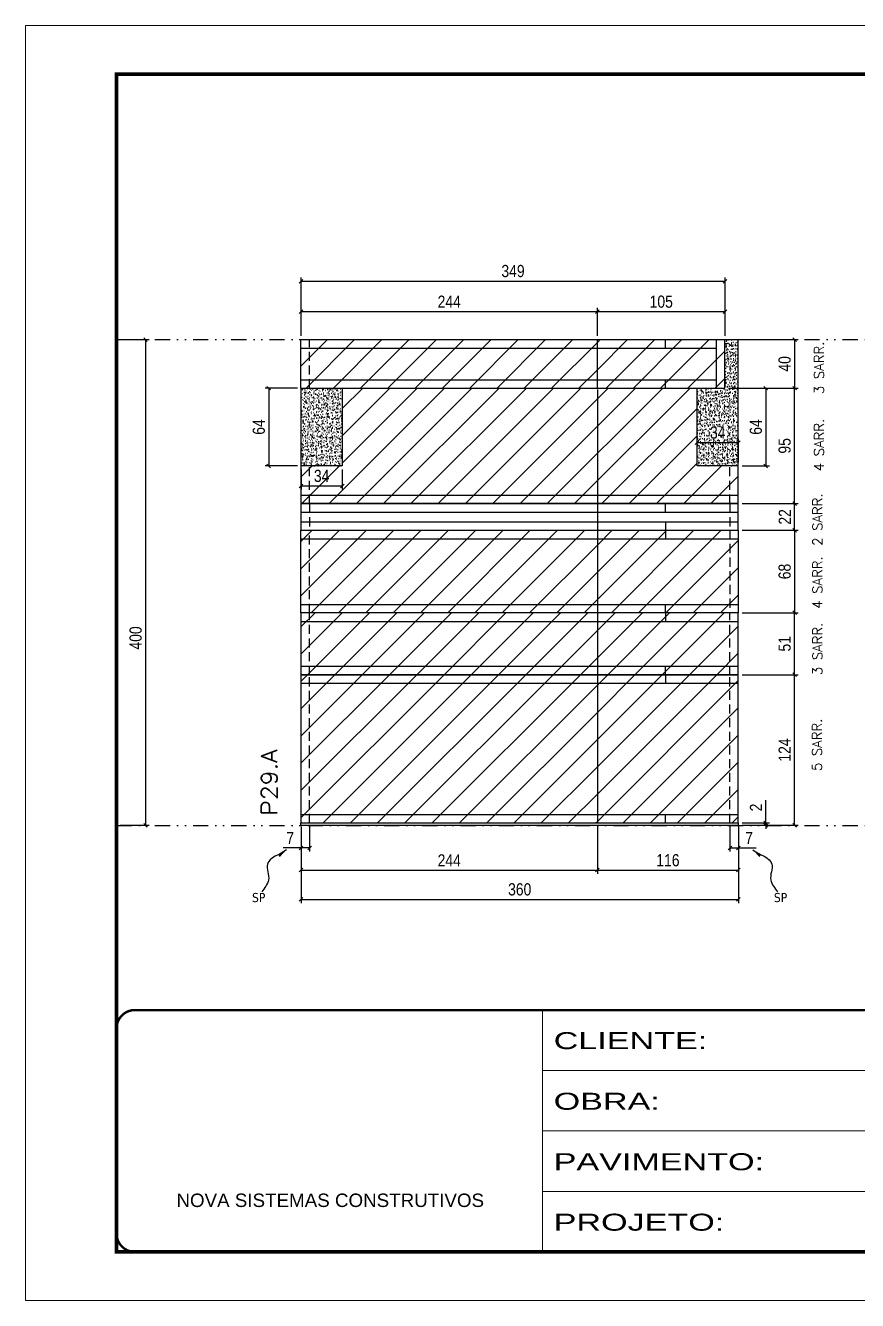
# Model space of a CAD drawing. Extents: x 28748 to 35002, y 14885 to 43501.
# Drawn here: x 28748 to 29433, y 27519 to 28569 of the extents above; entities that cross this region are included whole.
import ezdxf

# ---------------------------------------------------------------- set-up
doc = ezdxf.new("R2010")
doc.units = 0
for name, pattern in [('CONTINUO', [0]), ('DASHED', [0.75, 0.5, -0.25]), ('DIVIDE2', [0.625, 0.25, -0.125, 0, -0.125, 0, -0.125]), ('HIDDEN', [0.375, 0.25, -0.125])]:
    doc.linetypes.add(name, pattern=pattern)
for name, color, linetype in [('COTA', 241, 'Continuous'), ('Nível', 160, 'Continuous'), ('Painéis', 200, 'Continuous'), ('SARR_2.2x7', 40, 'Continuous'), ('Sarrafo de Pressão', 42, 'HIDDEN'), ('texto', 7, 'Continuous')]:
    doc.layers.add(name, color=color, linetype=linetype)
for name, color, linetype, lineweight in [('Folhas', 255, 'Continuous', 9), ('Hachura', 251, 'Continuous', 9), ('SARRAFO DE PRESSAO', 251, 'DASHED', 9), ('Texto Seção', 7, 'Continuous', 15)]:
    doc.layers.add(name, color=color, linetype=linetype, lineweight=lineweight)
doc.styles.add('ARIAL', font='arial.ttf')
doc.styles.add('COTA TECNICA', font='techl___.ttf', dxfattribs={"height": 10})
doc.styles.add('COTA TECNICA-50', font='techl___.ttf', dxfattribs={"height": 10})
doc.styles.add('REGUA-120', font='ROMANS.shx', dxfattribs={"height": 15})
doc.styles.add('ROMANS', font='romans.shx')
doc.styles.get("Standard").update_dxf_attribs({"font": 'arial.ttf'})
doc.styles.add('Tecnologia', font='')
doc.styles.get('Tecnologia').set_extended_font_data('Forgotten Futurist')
doc.dimstyles.new('COTA PAINEL-50', dxfattribs={"dimtxt": 10, "dimasz": 3, "dimexe": 3, "dimexo": 3, "dimgap": 3, "dimtad": 1, "dimdec": 1, "dimzin": 12, "dimdsep": 46, "dimtxsty": 'COTA TECNICA-50', "dimblk1": 'OBLIQUE', "dimblk2": 'OBLIQUE', "dimsah": 1, "dimcen": 0.9, "dimclrd": 4, "dimclre": 4, "dimclrt": 240, "dimadec": 1, "dimazin": 3, "dimtfac": 1, "dimtdec": 1, "dimtmove": 0, "dimatfit": 3, "dimfxl": 1, "dimtolj": 1, "dimtzin": 12, "dimarcsym": 0})
doc.dimstyles.new('PAINEL', dxfattribs={"dimtxt": 10, "dimasz": 3, "dimexe": 3, "dimexo": 3, "dimgap": 3, "dimtad": 1, "dimdec": 1, "dimzin": 12, "dimdsep": 46, "dimtxsty": 'COTA TECNICA', "dimblk1": 'OBLIQUE', "dimblk2": 'OBLIQUE', "dimsah": 1, "dimcen": 0.9, "dimclrd": 4, "dimclre": 4, "dimclrt": 240, "dimadec": 1, "dimazin": 3, "dimtfac": 1, "dimtdec": 1, "dimtmove": 0, "dimatfit": 3, "dimfxl": 1, "dimtolj": 1, "dimtzin": 12, "dimarcsym": 0})
doc.dimstyles.get("Standard").update_dxf_attribs({"dimtxt": 0.18, "dimasz": 0.18, "dimexe": 0.18, "dimexo": 0.0625, "dimgap": 0.09, "dimtad": 0, "dimtih": 1, "dimtoh": 1, "dimdec": 4, "dimzin": 0, "dimdsep": 46, "dimtxsty": 'Standard', "dimcen": 0.09, "dimadec": 0, "dimazin": 0, "dimtfac": 1, "dimtdec": 4, "dimtofl": 0, "dimtmove": 0, "dimatfit": 3, "dimfxl": 1, "dimtolj": 1, "dimtzin": 0, "dimarcsym": 0})
pattern_1 = [(45, (-100272.658, -2076.637), (-11.2253202, 11.2253202), [])]
pattern_2 = [(45, (22615.809, 32144.585), (-11.22532, 11.22532), [])]

# ---------------------------------------------------------------- blocks, each defined once
blk = doc.blocks.new('9999999999')
at = {"color": 30, "linetype": 'CONTINUO'}
for p, q in [((98564.6, 34230.2), (98564.6, 34429.4)), ((98564.6, 34379.6), (99584, 34379.6)), ((98564.6, 34329.8), (99488, 34329.8)), ((98564.6, 34280), (99488, 34280))]:
    blk.add_line(p, q, dxfattribs=at)
at = {"color": 30, "linetype": 'CONTINUO', "const_width": 2}
blk.add_lwpolyline([(99584, 34230.2), (99584, 34414.4, 0.414214), (99569, 34429.4), (98229, 34429.4, 0.414214), (98214, 34414.4), (98214, 34245.2, 0.414214), (98229, 34230.2), (99584, 34230.2)], format="xyb", dxfattribs=at)
at = {"layer": 'Folhas'}
blk.add_lwpolyline([(98139, 34190.2), (99624, 34190.2), (99624, 35240.2), (98139, 35240.2)], close=True, dxfattribs=at)
at = {"layer": 'Folhas', "color": 30, "const_width": 3}
blk.add_lwpolyline([(98214, 34230.2), (99584, 34230.2), (99584, 35200.2), (98214, 35200.2)], close=True, dxfattribs=at)
at = {"color": 7, "linetype": 'Continuous', "ltscale": 5, "style": 'ARIAL'}
blk.add_text('NOVA SISTEMAS CONSTRUTIVOS', height=11.059, dxfattribs=at).set_placement((98263.2, 34267.2))
at = {"layer": 'Folhas', "color": 7, "style": 'Tecnologia', "width": 1.5}
for s, p in [('CLIENTE:', (98573.7, 34397.2)), ('OBRA:', (98573.7, 34347.3)), ('PAVIMENTO:', (98573.7, 34297.5)), ('PROJETO:', (98573.7, 34247.7))]:
    blk.add_text(s, height=14, dxfattribs=at).set_placement(p)
blk = doc.blocks.new('_Oblique')
at = {"color": 0, "linetype": 'ByBlock', "lineweight": -2}
blk.add_line((-0.5, -0.5), (0.5, 0.5), dxfattribs=at)
blk = doc.blocks.new('*D933')
at = {"layer": 'COTA', "color": 4, "linetype": 'ByBlock', "lineweight": -2, "transparency": 16777216}
for p, q in [((28826.3, 28310.6), (28850.1, 28310.6)), ((28847.1, 28310.6), (28847.1, 27910.6)), ((28826.3, 27910.6), (28850.1, 27910.6))]:
    blk.add_line(p, q, dxfattribs=at)
at = {"layer": 'Defpoints', "color": 0, "linetype": 'ByBlock', "transparency": 16777216}
for p in [(28823.3, 28310.6), (28823.3, 27910.6), (28847.1, 27910.6)]:
    blk.add_point(p, dxfattribs=at)
at = {"layer": 'COTA', "color": 4, "linetype": 'ByBlock', "lineweight": -2, "transparency": 16777216, "xscale": 3, "yscale": 3, "zscale": 3}
for p, rotation in [((28847.1, 28310.6), 90), ((28847.1, 27910.6), 270)]:
    blk.add_blockref('_Oblique', p, dxfattribs=dict(at, rotation=rotation))
at = {"layer": 'COTA', "color": 240, "linetype": 'ByBlock', "transparency": 16777216, "insert": (28839, 28064.9), "char_height": 10, "attachment_point": 5, "rotation": 90, "style": 'COTA TECNICA'}
blk.add_mtext('\\A1;400', dxfattribs=at)
blk = doc.blocks.new('*D934')
at = {"layer": 'COTA', "color": 4, "lineweight": -2, "transparency": 16777216}
for p, q in [((28975.1, 27909.6), (28975.1, 27846.6)), ((29335.1, 27909.6), (29335.1, 27846.6)), ((28975.1, 27849.6), (29335.1, 27849.6))]:
    blk.add_line(p, q, dxfattribs=at)
at = {"layer": 'Defpoints', "color": 0, "transparency": 16777216}
for p in [(28975.1, 27912.6), (29335.1, 27912.6), (29335.1, 27849.6)]:
    blk.add_point(p, dxfattribs=at)
at = {"layer": 'COTA', "color": 4, "lineweight": -2, "transparency": 16777216, "xscale": 3, "yscale": 3, "zscale": 3, "rotation": 180}
blk.add_blockref('_Oblique', (28975.1, 27849.6), dxfattribs=at)
at = {"layer": 'COTA', "color": 4, "lineweight": -2, "transparency": 16777216, "xscale": 3, "yscale": 3, "zscale": 3}
blk.add_blockref('_Oblique', (29335.1, 27849.6), dxfattribs=at)
at = {"layer": 'COTA', "color": 240, "transparency": 16777216, "insert": (29155.1, 27857.8), "char_height": 10, "attachment_point": 5, "style": 'COTA TECNICA'}
blk.add_mtext('\\A1;360', dxfattribs=at)
blk = doc.blocks.new('*D935')
at = {"layer": 'COTA', "color": 4, "lineweight": -2, "transparency": 16777216}
for p, q in [((28982.1, 27909.6), (28982.1, 27889)), ((28975.1, 27907.6), (28975.1, 27889)), ((28975.1, 27892), (28960.3, 27892)), ((28982.1, 27892), (28975.1, 27892))]:
    blk.add_line(p, q, dxfattribs=at)
at = {"layer": 'Defpoints', "color": 0, "transparency": 16777216}
for p in [(28975.1, 27910.6), (28982.1, 27912.6), (28975.1, 27892)]:
    blk.add_point(p, dxfattribs=at)
at = {"layer": 'COTA', "color": 4, "lineweight": -2, "transparency": 16777216, "xscale": 3, "yscale": 3, "zscale": 3, "rotation": 180}
blk.add_blockref('_Oblique', (28975.1, 27892), dxfattribs=at)
at = {"layer": 'COTA', "color": 4, "lineweight": -2, "transparency": 16777216, "xscale": 3, "yscale": 3, "zscale": 3}
blk.add_blockref('_Oblique', (28982.1, 27892), dxfattribs=at)
at = {"layer": 'COTA', "color": 240, "transparency": 16777216, "insert": (28966.2, 27900.1), "char_height": 10, "attachment_point": 5, "style": 'COTA TECNICA-50'}
blk.add_mtext('\\A1;7', dxfattribs=at)
blk = doc.blocks.new('*D936')
at = {"layer": 'COTA', "color": 4, "lineweight": -2, "transparency": 16777216}
for p, q in [((29328.1, 27909.6), (29328.1, 27889)), ((29335.1, 27907.6), (29335.1, 27889)), ((29328.1, 27892), (29335.1, 27892)), ((29335.1, 27892), (29349.8, 27892))]:
    blk.add_line(p, q, dxfattribs=at)
at = {"layer": 'Defpoints', "color": 0, "transparency": 16777216}
for p in [(29328.1, 27912.6), (29335.1, 27910.6), (29335.1, 27892)]:
    blk.add_point(p, dxfattribs=at)
at = {"layer": 'COTA', "color": 4, "lineweight": -2, "transparency": 16777216, "xscale": 3, "yscale": 3, "zscale": 3, "rotation": 180}
blk.add_blockref('_Oblique', (29328.1, 27892), dxfattribs=at)
at = {"layer": 'COTA', "color": 4, "lineweight": -2, "transparency": 16777216, "xscale": 3, "yscale": 3, "zscale": 3}
blk.add_blockref('_Oblique', (29335.1, 27892), dxfattribs=at)
at = {"layer": 'COTA', "color": 240, "transparency": 16777216, "insert": (29343.9, 27900.1), "char_height": 10, "attachment_point": 5, "style": 'COTA TECNICA-50'}
blk.add_mtext('\\A1;7', dxfattribs=at)
blk = doc.blocks.new('*D937')
at = {"layer": 'COTA', "color": 4, "lineweight": -2, "transparency": 16777216}
for p, q in [((29338.1, 28034.6), (29384.3, 28034.6)), ((29381.3, 27910.6), (29381.3, 28034.6)), ((29338.1, 27910.6), (29384.3, 27910.6))]:
    blk.add_line(p, q, dxfattribs=at)
at = {"layer": 'Defpoints', "color": 0, "transparency": 16777216}
for p in [(29335.1, 28034.6), (29381.3, 28034.6), (29335.1, 27910.6)]:
    blk.add_point(p, dxfattribs=at)
at = {"layer": 'COTA', "color": 4, "lineweight": -2, "transparency": 16777216, "xscale": 3, "yscale": 3, "zscale": 3}
for p, rotation in [((29381.3, 28034.6), 90), ((29381.3, 27910.6), 270)]:
    blk.add_blockref('_Oblique', p, dxfattribs=dict(at, rotation=rotation))
at = {"layer": 'COTA', "color": 240, "transparency": 16777216, "insert": (29373.2, 27972.6), "char_height": 10, "attachment_point": 5, "rotation": 90, "style": 'COTA TECNICA-50'}
blk.add_mtext('\\A1;124', dxfattribs=at)
blk = doc.blocks.new('*D938')
at = {"layer": 'COTA', "color": 4, "lineweight": -2, "transparency": 16777216}
for p, q in [((29357.6, 27912.6), (29357.6, 27931.4)), ((29338.1, 27912.6), (29360.6, 27912.6)), ((29338.1, 27910.6), (29360.6, 27910.6)), ((29357.6, 27910.6), (29357.6, 27912.6)), ((29357.6, 27910.6), (29357.6, 27907.6))]:
    blk.add_line(p, q, dxfattribs=at)
at = {"layer": 'Defpoints', "color": 0, "transparency": 16777216}
for p in [(29335.1, 27912.6), (29335.1, 27910.6), (29357.6, 27910.6)]:
    blk.add_point(p, dxfattribs=at)
at = {"layer": 'COTA', "color": 4, "lineweight": -2, "transparency": 16777216, "xscale": 3, "yscale": 3, "zscale": 3}
for p, rotation in [((29357.6, 27912.6), 270), ((29357.6, 27910.6), 90)]:
    blk.add_blockref('_Oblique', p, dxfattribs=dict(at, rotation=rotation))
at = {"layer": 'COTA', "color": 240, "transparency": 16777216, "insert": (29349.6, 27925.3), "char_height": 10, "attachment_point": 5, "rotation": 90, "style": 'COTA TECNICA-50'}
blk.add_mtext('\\A1;2', dxfattribs=at)
blk = doc.blocks.new('*D939')
at = {"layer": 'COTA', "color": 4, "linetype": 'ByBlock', "lineweight": -2, "transparency": 16777216}
for p, q in [((29338.1, 28085.6), (29384.3, 28085.6)), ((29381.3, 28034.6), (29381.3, 28085.6)), ((29338.1, 28034.6), (29384.3, 28034.6))]:
    blk.add_line(p, q, dxfattribs=at)
at = {"layer": 'Defpoints', "color": 0, "linetype": 'ByBlock', "transparency": 16777216}
for p in [(29335.1, 28085.6), (29381.3, 28085.6), (29335.1, 28034.6)]:
    blk.add_point(p, dxfattribs=at)
at = {"layer": 'COTA', "color": 4, "linetype": 'ByBlock', "lineweight": -2, "transparency": 16777216, "xscale": 3, "yscale": 3, "zscale": 3}
for p, rotation in [((29381.3, 28085.6), 90), ((29381.3, 28034.6), 270)]:
    blk.add_blockref('_Oblique', p, dxfattribs=dict(at, rotation=rotation))
at = {"layer": 'COTA', "color": 240, "linetype": 'ByBlock', "transparency": 16777216, "insert": (29373.2, 28060.1), "char_height": 10, "attachment_point": 5, "rotation": 90, "style": 'COTA TECNICA'}
blk.add_mtext('\\A1;51', dxfattribs=at)
blk = doc.blocks.new('*D940')
at = {"layer": 'COTA', "color": 4, "linetype": 'ByBlock', "lineweight": -2, "transparency": 16777216}
for p, q in [((29338.1, 28270.6), (29360.6, 28270.6)), ((29357.6, 28270.6), (29357.6, 28206.6)), ((29338.1, 28206.6), (29360.6, 28206.6))]:
    blk.add_line(p, q, dxfattribs=at)
at = {"layer": 'Defpoints', "color": 0, "linetype": 'ByBlock', "transparency": 16777216}
for p in [(29335.1, 28270.6), (29335.1, 28206.6), (29357.6, 28206.6)]:
    blk.add_point(p, dxfattribs=at)
at = {"layer": 'COTA', "color": 4, "linetype": 'ByBlock', "lineweight": -2, "transparency": 16777216, "xscale": 3, "yscale": 3, "zscale": 3}
for p, rotation in [((29357.6, 28270.6), 90), ((29357.6, 28206.6), 270)]:
    blk.add_blockref('_Oblique', p, dxfattribs=dict(at, rotation=rotation))
at = {"layer": 'COTA', "color": 240, "linetype": 'ByBlock', "transparency": 16777216, "insert": (29349.5, 28238.6), "char_height": 10, "attachment_point": 5, "rotation": 90, "style": 'COTA TECNICA'}
blk.add_mtext('\\A1;64', dxfattribs=at)
blk = doc.blocks.new('*D1770')
at = {"layer": 'COTA', "color": 4, "linetype": 'ByBlock', "lineweight": -2, "transparency": 16777216}
for p, q in [((29338.1, 28270.6), (29384.3, 28270.6)), ((29381.3, 28175.6), (29381.3, 28270.6)), ((29338.1, 28175.6), (29384.3, 28175.6))]:
    blk.add_line(p, q, dxfattribs=at)
at = {"layer": 'Defpoints', "color": 0, "linetype": 'ByBlock', "transparency": 16777216}
for p in [(29335.1, 28270.6), (29381.3, 28270.6), (29335.1, 28175.6)]:
    blk.add_point(p, dxfattribs=at)
at = {"layer": 'COTA', "color": 4, "linetype": 'ByBlock', "lineweight": -2, "transparency": 16777216, "xscale": 3, "yscale": 3, "zscale": 3}
for p, rotation in [((29381.3, 28270.6), 90), ((29381.3, 28175.6), 270)]:
    blk.add_blockref('_Oblique', p, dxfattribs=dict(at, rotation=rotation))
at = {"layer": 'COTA', "color": 240, "linetype": 'ByBlock', "transparency": 16777216, "insert": (29373.2, 28223.1), "char_height": 10, "attachment_point": 5, "rotation": 90, "style": 'COTA TECNICA'}
blk.add_mtext('\\A1;95', dxfattribs=at)
blk = doc.blocks.new('*D1771')
at = {"layer": 'COTA', "color": 4, "linetype": 'ByBlock', "lineweight": -2, "transparency": 16777216}
for p, q in [((28972.1, 28270.6), (28945.5, 28270.6)), ((28948.5, 28270.6), (28948.5, 28206.6)), ((28972.1, 28206.6), (28945.5, 28206.6))]:
    blk.add_line(p, q, dxfattribs=at)
at = {"layer": 'Defpoints', "color": 0, "linetype": 'ByBlock', "transparency": 16777216}
for p in [(28975.1, 28270.6), (28948.5, 28206.6), (28975.1, 28206.6)]:
    blk.add_point(p, dxfattribs=at)
at = {"layer": 'COTA', "color": 4, "linetype": 'ByBlock', "lineweight": -2, "transparency": 16777216, "xscale": 3, "yscale": 3, "zscale": 3}
for p, rotation in [((28948.5, 28270.6), 90), ((28948.5, 28206.6), 270)]:
    blk.add_blockref('_Oblique', p, dxfattribs=dict(at, rotation=rotation))
at = {"layer": 'COTA', "color": 240, "linetype": 'ByBlock', "transparency": 16777216, "insert": (28940.4, 28238.6), "char_height": 10, "attachment_point": 5, "rotation": 90, "style": 'COTA TECNICA'}
blk.add_mtext('\\A1;64', dxfattribs=at)
blk = doc.blocks.new('*D1772')
at = {"layer": 'COTA', "color": 4, "linetype": 'ByBlock', "lineweight": -2, "transparency": 16777216}
for p, q in [((28975.1, 27909.6), (28975.1, 27870.7)), ((29219.1, 27909.6), (29219.1, 27870.7)), ((28975.1, 27873.7), (29219.1, 27873.7))]:
    blk.add_line(p, q, dxfattribs=at)
at = {"layer": 'Defpoints', "color": 0, "linetype": 'ByBlock', "transparency": 16777216}
for p in [(28975.1, 27912.6), (29219.1, 27912.6), (29219.1, 27873.7)]:
    blk.add_point(p, dxfattribs=at)
at = {"layer": 'COTA', "color": 4, "linetype": 'ByBlock', "lineweight": -2, "transparency": 16777216, "xscale": 3, "yscale": 3, "zscale": 3, "rotation": 180}
blk.add_blockref('_Oblique', (28975.1, 27873.7), dxfattribs=at)
at = {"layer": 'COTA', "color": 4, "linetype": 'ByBlock', "lineweight": -2, "transparency": 16777216, "xscale": 3, "yscale": 3, "zscale": 3}
blk.add_blockref('_Oblique', (29219.1, 27873.7), dxfattribs=at)
at = {"layer": 'COTA', "color": 240, "linetype": 'ByBlock', "transparency": 16777216, "insert": (29097.1, 27881.7), "char_height": 10, "attachment_point": 5, "style": 'COTA TECNICA'}
blk.add_mtext('\\A1;244', dxfattribs=at)
blk = doc.blocks.new('*D1773')
at = {"layer": 'COTA', "color": 4, "linetype": 'ByBlock', "lineweight": -2, "transparency": 16777216}
for p, q in [((29219.1, 27909.6), (29219.1, 27870.7)), ((29335.1, 27909.6), (29335.1, 27870.7)), ((29219.1, 27873.7), (29335.1, 27873.7))]:
    blk.add_line(p, q, dxfattribs=at)
at = {"layer": 'Defpoints', "color": 0, "linetype": 'ByBlock', "transparency": 16777216}
for p in [(29219.1, 27912.6), (29335.1, 27912.6), (29335.1, 27873.7)]:
    blk.add_point(p, dxfattribs=at)
at = {"layer": 'COTA', "color": 4, "linetype": 'ByBlock', "lineweight": -2, "transparency": 16777216, "xscale": 3, "yscale": 3, "zscale": 3, "rotation": 180}
blk.add_blockref('_Oblique', (29219.1, 27873.7), dxfattribs=at)
at = {"layer": 'COTA', "color": 4, "linetype": 'ByBlock', "lineweight": -2, "transparency": 16777216, "xscale": 3, "yscale": 3, "zscale": 3}
blk.add_blockref('_Oblique', (29335.1, 27873.7), dxfattribs=at)
at = {"layer": 'COTA', "color": 240, "linetype": 'ByBlock', "transparency": 16777216, "insert": (29277.1, 27881.8), "char_height": 10, "attachment_point": 5, "style": 'COTA TECNICA'}
blk.add_mtext('\\A1;116', dxfattribs=at)
blk = doc.blocks.new('*D1861')
at = {"layer": 'COTA', "color": 4, "linetype": 'ByBlock', "lineweight": -2, "transparency": 16777216}
for p, q in [((29301.1, 28209.6), (29301.1, 28228.8)), ((29301.1, 28225.8), (29335.1, 28225.8)), ((29335.1, 28209.6), (29335.1, 28228.8))]:
    blk.add_line(p, q, dxfattribs=at)
at = {"layer": 'Defpoints', "color": 0, "linetype": 'ByBlock', "transparency": 16777216}
for p in [(29335.1, 28225.8), (29301.1, 28206.6), (29335.1, 28206.6)]:
    blk.add_point(p, dxfattribs=at)
at = {"layer": 'COTA', "color": 4, "linetype": 'ByBlock', "lineweight": -2, "transparency": 16777216, "xscale": 3, "yscale": 3, "zscale": 3, "rotation": 180}
blk.add_blockref('_Oblique', (29301.1, 28225.8), dxfattribs=at)
at = {"layer": 'COTA', "color": 4, "linetype": 'ByBlock', "lineweight": -2, "transparency": 16777216, "xscale": 3, "yscale": 3, "zscale": 3}
blk.add_blockref('_Oblique', (29335.1, 28225.8), dxfattribs=at)
at = {"layer": 'COTA', "color": 240, "linetype": 'ByBlock', "transparency": 16777216, "insert": (29318.1, 28234), "char_height": 10, "attachment_point": 5, "style": 'COTA TECNICA'}
blk.add_mtext('\\A1;34', dxfattribs=at)
blk = doc.blocks.new('*D1776')
at = {"layer": 'COTA', "color": 4, "lineweight": -2, "transparency": 16777216}
for p, q in [((29338.1, 28153.6), (29384.3, 28153.6)), ((29381.3, 28153.6), (29381.3, 28085.6)), ((29338.1, 28085.6), (29384.3, 28085.6))]:
    blk.add_line(p, q, dxfattribs=at)
at = {"layer": 'Defpoints', "color": 0, "transparency": 16777216}
for p in [(29335.1, 28153.6), (29335.1, 28085.6), (29381.3, 28085.6)]:
    blk.add_point(p, dxfattribs=at)
at = {"layer": 'COTA', "color": 4, "lineweight": -2, "transparency": 16777216, "xscale": 3, "yscale": 3, "zscale": 3}
for p, rotation in [((29381.3, 28153.6), 90), ((29381.3, 28085.6), 270)]:
    blk.add_blockref('_Oblique', p, dxfattribs=dict(at, rotation=rotation))
at = {"layer": 'COTA', "color": 240, "transparency": 16777216, "insert": (29373.2, 28119.6), "char_height": 10, "attachment_point": 5, "rotation": 90, "style": 'COTA TECNICA'}
blk.add_mtext('\\A1;68', dxfattribs=at)
blk = doc.blocks.new('*D2018')
at = {"layer": 'COTA', "color": 4, "lineweight": -2, "transparency": 16777216}
for p, q in [((29338.1, 28310.6), (29384.3, 28310.6)), ((29381.3, 28310.6), (29381.3, 28270.6)), ((29327.1, 28270.6), (29384.3, 28270.6))]:
    blk.add_line(p, q, dxfattribs=at)
at = {"layer": 'Defpoints', "color": 0, "transparency": 16777216}
for p in [(29335.1, 28310.6), (29324.1, 28270.6), (29381.3, 28270.6)]:
    blk.add_point(p, dxfattribs=at)
at = {"layer": 'COTA', "color": 4, "lineweight": -2, "transparency": 16777216, "xscale": 3, "yscale": 3, "zscale": 3}
for p, rotation in [((29381.3, 28310.6), 90), ((29381.3, 28270.6), 270)]:
    blk.add_blockref('_Oblique', p, dxfattribs=dict(at, rotation=rotation))
at = {"layer": 'COTA', "color": 240, "transparency": 16777216, "insert": (29373.2, 28290.6), "char_height": 10, "attachment_point": 5, "rotation": 90, "style": 'COTA TECNICA-50'}
blk.add_mtext('\\A1;40', dxfattribs=at)
blk = doc.blocks.new('*D2019')
at = {"layer": 'COTA', "color": 4, "lineweight": -2, "transparency": 16777216}
for p, q in [((28975.1, 28203.6), (28975.1, 28187.1)), ((29009.1, 28203.6), (29009.1, 28187.1)), ((28975.1, 28190.1), (29009.1, 28190.1))]:
    blk.add_line(p, q, dxfattribs=at)
at = {"layer": 'Defpoints', "color": 0, "transparency": 16777216}
for p in [(28975.1, 28206.6), (29009.1, 28206.6), (29009.1, 28190.1)]:
    blk.add_point(p, dxfattribs=at)
at = {"layer": 'COTA', "color": 4, "lineweight": -2, "transparency": 16777216, "xscale": 3, "yscale": 3, "zscale": 3, "rotation": 180}
blk.add_blockref('_Oblique', (28975.1, 28190.1), dxfattribs=at)
at = {"layer": 'COTA', "color": 4, "lineweight": -2, "transparency": 16777216, "xscale": 3, "yscale": 3, "zscale": 3}
blk.add_blockref('_Oblique', (29009.1, 28190.1), dxfattribs=at)
at = {"layer": 'COTA', "color": 240, "transparency": 16777216, "insert": (28992.1, 28198.3), "char_height": 10, "attachment_point": 5, "style": 'COTA TECNICA-50'}
blk.add_mtext('\\A1;34', dxfattribs=at)
blk = doc.blocks.new('*D2020')
at = {"layer": 'COTA', "color": 4, "lineweight": -2, "transparency": 16777216}
for p, q in [((29219.1, 28313.6), (29219.1, 28336.7)), ((29219.1, 28333.7), (29324.1, 28333.7)), ((29324.1, 28313.6), (29324.1, 28336.7))]:
    blk.add_line(p, q, dxfattribs=at)
at = {"layer": 'Defpoints', "color": 0, "transparency": 16777216}
for p in [(29324.1, 28333.7), (29219.1, 28310.6), (29324.1, 28310.6)]:
    blk.add_point(p, dxfattribs=at)
at = {"layer": 'COTA', "color": 4, "lineweight": -2, "transparency": 16777216, "xscale": 3, "yscale": 3, "zscale": 3, "rotation": 180}
blk.add_blockref('_Oblique', (29219.1, 28333.7), dxfattribs=at)
at = {"layer": 'COTA', "color": 4, "lineweight": -2, "transparency": 16777216, "xscale": 3, "yscale": 3, "zscale": 3}
blk.add_blockref('_Oblique', (29324.1, 28333.7), dxfattribs=at)
at = {"layer": 'COTA', "color": 240, "transparency": 16777216, "insert": (29271.6, 28341.8), "char_height": 10, "attachment_point": 5, "style": 'COTA TECNICA-50'}
blk.add_mtext('\\A1;105', dxfattribs=at)
blk = doc.blocks.new('*D2021')
at = {"layer": 'COTA', "color": 4, "lineweight": -2, "transparency": 16777216}
for p, q in [((28975.1, 28313.6), (28975.1, 28336.7)), ((28975.1, 28333.7), (29219.1, 28333.7)), ((29219.1, 28313.6), (29219.1, 28336.7))]:
    blk.add_line(p, q, dxfattribs=at)
at = {"layer": 'Defpoints', "color": 0, "transparency": 16777216}
for p in [(29219.1, 28333.7), (28975.1, 28310.6), (29219.1, 28310.6)]:
    blk.add_point(p, dxfattribs=at)
at = {"layer": 'COTA', "color": 4, "lineweight": -2, "transparency": 16777216, "xscale": 3, "yscale": 3, "zscale": 3, "rotation": 180}
blk.add_blockref('_Oblique', (28975.1, 28333.7), dxfattribs=at)
at = {"layer": 'COTA', "color": 4, "lineweight": -2, "transparency": 16777216, "xscale": 3, "yscale": 3, "zscale": 3}
blk.add_blockref('_Oblique', (29219.1, 28333.7), dxfattribs=at)
at = {"layer": 'COTA', "color": 240, "transparency": 16777216, "insert": (29097.1, 28341.8), "char_height": 10, "attachment_point": 5, "style": 'COTA TECNICA-50'}
blk.add_mtext('\\A1;244', dxfattribs=at)
blk = doc.blocks.new('*D2022')
at = {"layer": 'COTA', "color": 4, "lineweight": -2, "transparency": 16777216}
for p, q in [((28975.1, 28313.6), (28975.1, 28361.7)), ((29324.1, 28313.6), (29324.1, 28361.7)), ((28975.1, 28358.7), (29324.1, 28358.7))]:
    blk.add_line(p, q, dxfattribs=at)
at = {"layer": 'Defpoints', "color": 0, "transparency": 16777216}
for p in [(29324.1, 28358.7), (28975.1, 28310.6), (29324.1, 28310.6)]:
    blk.add_point(p, dxfattribs=at)
at = {"layer": 'COTA', "color": 4, "lineweight": -2, "transparency": 16777216, "xscale": 3, "yscale": 3, "zscale": 3, "rotation": 180}
blk.add_blockref('_Oblique', (28975.1, 28358.7), dxfattribs=at)
at = {"layer": 'COTA', "color": 4, "lineweight": -2, "transparency": 16777216, "xscale": 3, "yscale": 3, "zscale": 3}
blk.add_blockref('_Oblique', (29324.1, 28358.7), dxfattribs=at)
at = {"layer": 'COTA', "color": 240, "transparency": 16777216, "insert": (29149.6, 28367), "char_height": 10, "attachment_point": 5, "style": 'COTA TECNICA-50'}
blk.add_mtext('\\A1;349', dxfattribs=at)
blk = doc.blocks.new('*D2468')
at = {"layer": 'COTA', "color": 4, "lineweight": -2, "transparency": 16777216}
for p, q in [((29338.1, 28175.6), (29384.3, 28175.6)), ((29381.3, 28153.6), (29381.3, 28175.6)), ((29338.1, 28153.6), (29384.3, 28153.6))]:
    blk.add_line(p, q, dxfattribs=at)
at = {"layer": 'Defpoints', "color": 0, "transparency": 16777216}
for p in [(29335.1, 28175.6), (29381.3, 28175.6), (29335.1, 28153.6)]:
    blk.add_point(p, dxfattribs=at)
at = {"layer": 'COTA', "color": 4, "lineweight": -2, "transparency": 16777216, "xscale": 3, "yscale": 3, "zscale": 3}
for p, rotation in [((29381.3, 28175.6), 90), ((29381.3, 28153.6), 270)]:
    blk.add_blockref('_Oblique', p, dxfattribs=dict(at, rotation=rotation))
at = {"layer": 'COTA', "color": 240, "transparency": 16777216, "insert": (29373.3, 28164.6), "char_height": 10, "attachment_point": 5, "rotation": 90, "style": 'COTA TECNICA'}
blk.add_mtext('\\A1;22', dxfattribs=at)

msp = doc.modelspace()

# ---------------------------------------------------------------- hatches: boundary and pattern name
at = {"layer": 'COTA', "linetype": 'ByBlock'}
h = msp.add_hatch(dxfattribs=at)
h.set_pattern_fill('AR-CONC', color=256, scale=0.03)
h.set_pattern_definition([(50, (22629.3086, 35568.31), (5.46554, -0.4781726), [0.5715, -6.2865]), (355, (22629.3086, 35568.31), (-1.0573026, 5.7317054), [0.4572, -5.0292175]), (100.451445, (22629.764, 35568.2703), (4.4082374, 5.2535326), [0.4857003, -5.3427073]), (46.1842, (22629.3086, 35569.834), (8.132371, -1.26127), [0.85725, -9.42975]), (96.63556, (22629.986, 35569.729), (7.122124, 7.422784), [0.728551, -8.014068]), (351.18415, (22629.309, 35569.834), (7.122124, 7.422784), [0.685799, -7.543792]), (21, (22630.0706, 35569.453), (4.5484317, -3.067956), [0.5715, -6.2865]), (326, (22630.0706, 35569.453), (1.854061, 5.525639), [0.4572, -5.0292]), (71.451445, (22630.4496, 35569.1975), (6.4024926, 2.457683), [0.4857003, -5.342698]), (37.5, (22629.3086, 35568.3102), (0.0926581, 2.53665117), [0, -4.96824, 0, -5.1054, 0, -5.04825]), (7.5, (22629.3086, 35568.3102), (2.0045899, 3.00541724), [0, -2.91084, 0, -4.85394, 0, -1.92405]), (327.5, (22627.6093, 35568.3102), (4.06771786, -0.1718623), [0, -1.905, 0, -5.9436, 0, -7.8867]), (317.5, (22626.8473, 35568.31), (4.4438754, 0.7627947), [0, -2.4765, 0, -3.94716, 0, -5.6007])])
h.paths.add_polyline_path([(29335.05, 28310.55), (29324.05, 28310.55), (29324.05, 28270.55), (29301.05, 28270.55), (29301.05, 28206.55), (29335.05, 28206.55)])
h.paths.add_polyline_path([(29307.27, 28224.29), (29329.15, 28224.29), (29329.15, 28244.87), (29307.27, 28244.87)], flags=24)
h = msp.add_hatch(dxfattribs=at)
h.set_pattern_fill('AR-CONC', color=256, scale=0.03)
h.set_pattern_definition([(50, (-100272.658, -3211.212), (5.46554007, -0.47817257), [0.5715, -6.2865]), (355, (-100272.658, -3211.212), (-1.05730264, 5.73170536), [0.4572, -5.02921753]), (100.4514447, (-100272.2025, -3211.2517), (4.40823741, 5.25353256), [0.48570026, -5.34270734]), (46.1842, (-100272.658, -3209.688), (8.13237123, -1.26126984), [0.85725, -9.42975]), (96.6355576, (-100271.98, -3209.793), (7.122124, 7.42278374), [0.7285507, -8.01406824]), (351.184151, (-100272.658, -3209.688), (7.122124, 7.42278374), [0.685799, -7.54379196]), (21, (-100271.896, -3210.069), (4.54843174, -3.06795595), [0.5715, -6.2865]), (326, (-100271.896, -3210.069), (1.85406085, 5.52563898), [0.4572, -5.0292]), (71.451445, (-100271.517, -3210.3245), (6.40249258, 2.45768307), [0.48570026, -5.34269813]), (37.5, (-100272.658, -3211.2119), (0.092658098, 2.536651166), [0, -4.96824, 0, -5.1054, 0, -5.04825]), (7.5, (-100272.658, -3211.212), (2.004589875, 3.005417245), [0, -2.91084, 0, -4.85394, 0, -1.92405]), (327.5, (-100274.3572, -3211.2119), (4.067717855, -0.17186232), [0, -1.905, 0, -5.9436, 0, -7.8867]), (317.5, (-100275.1192, -3211.212), (4.44387544, 0.76279473), [0, -2.4765, 0, -3.94716, 0, -5.6007])])
h.paths.add_polyline_path([(29009.05, 28270.55), (28975.05, 28270.55), (28975.05, 28206.55), (29009.05, 28206.55)])
at = {"layer": 'Hachura', "linetype": 'ByBlock'}
h = msp.add_hatch(dxfattribs=at)
h.set_pattern_fill('ANSI31', color=256, scale=5)
h.set_pattern_definition(pattern_2)
h.paths.add_polyline_path([(28975.05, 28310.55), (28975.05, 28270.55), (29219.05, 28270.55), (29219.05, 28310.55)])
h = msp.add_hatch(dxfattribs=at)
h.set_pattern_fill('ANSI31', color=256, scale=5)
h.set_pattern_definition(pattern_2)
h.paths.add_polyline_path([(29219.05, 28310.55), (29219.05, 28270.55), (29324.05, 28270.55), (29324.05, 28310.55)])
at = {"layer": 'Hachura'}
h = msp.add_hatch(dxfattribs=at)
h.set_pattern_fill('ANSI31', color=256, scale=5)
h.set_pattern_definition([(45, (0, 8), (-11.22532, 11.22532), [])])
h.paths.add_polyline_path([(29301.05, 28270.55), (29009.05, 28270.55), (29009.05, 28206.55), (28975.05, 28206.55), (28975.05, 28175.55), (29335.05, 28175.55), (29335.05, 28206.55), (29301.05, 28206.55)])
h = msp.add_hatch(dxfattribs=at)
h.set_pattern_fill('ANSI31', color=256, scale=5)
h.paths.add_polyline_path([(29219.05, 28153.55), (28975.05, 28153.55), (28975.05, 28085.55), (29219.05, 28085.55)])
h = msp.add_hatch(dxfattribs=at)
h.set_pattern_fill('ANSI31', color=256, scale=5)
h.paths.add_polyline_path([(29335.05, 28153.55), (29219.05, 28153.55), (29219.05, 28085.55), (29335.05, 28085.55)])
at = {"layer": 'Hachura', "linetype": 'ByBlock'}
h = msp.add_hatch(dxfattribs=at)
h.set_pattern_fill('ANSI31', color=256, scale=5)
h.set_pattern_definition(pattern_1)
h.paths.add_polyline_path([(28975.05, 28085.55), (28975.05, 28034.55), (29219.05, 28034.55), (29219.05, 28085.55)])
h = msp.add_hatch(dxfattribs=at)
h.set_pattern_fill('ANSI31', color=256, scale=5)
h.set_pattern_definition(pattern_1)
h.paths.add_polyline_path([(29219.05, 28085.55), (29219.05, 28034.55), (29335.05, 28034.55), (29335.05, 28085.55)])
h = msp.add_hatch(dxfattribs=at)
h.set_pattern_fill('ANSI31', color=256, scale=5)
h.set_pattern_definition(pattern_1)
h.paths.add_polyline_path([(28975.05, 28034.55), (28975.05, 27912.55), (29219.05, 27912.55), (29219.05, 28034.55)])
h = msp.add_hatch(dxfattribs=at)
h.set_pattern_fill('ANSI31', color=256, scale=5)
h.set_pattern_definition(pattern_1)
h.paths.add_polyline_path([(29335.05, 28034.55), (29219.05, 28034.55), (29219.05, 27912.55), (29335.05, 27912.55)])

# ---------------------------------------------------------------- linework, layer by layer
at = {"layer": 'COTA', "linetype": 'ByBlock'}
for p, q in [((29324.05, 28310.55), (29335.05, 28310.55)), ((29335.05, 28206.55), (29335.05, 28310.55)), ((28975.05, 28270.55), (28975.05, 28206.55)), ((28975.05, 28270.55), (29009.05, 28270.55))]:
    msp.add_line(p, q, dxfattribs=at)
at = {"layer": 'Nível', "color": 4, "linetype": 'DIVIDE2', "ltscale": 50}
for p, q in [((28823.34, 28310.55), (30193.34, 28310.55)), ((28823.34, 27910.55), (30193.34, 27910.55))]:
    msp.add_line(p, q, dxfattribs=at)
at = {"layer": 'Painéis'}
for p, q in [((28975.05, 28270.55), (28975.05, 28310.55)), ((28975.05, 28310.55), (29219.05, 28310.55)), ((29219.05, 28270.55), (29219.05, 28310.55)), ((29219.05, 28310.55), (29324.05, 28310.55)), ((29324.05, 28270.55), (29324.05, 28310.55)), ((28975.05, 28270.55), (29324.05, 28270.55)), ((29009.05, 28270.55), (29009.05, 28206.55)), ((29219.05, 28269.59), (29219.05, 28175.55)), ((29301.05, 28206.55), (29301.05, 28270.55)), ((29009.05, 28206.55), (28975.05, 28206.55)), ((28975.05, 28206.55), (28975.05, 28175.55)), ((29335.05, 28206.55), (29301.05, 28206.55)), ((29335.05, 28175.55), (29335.05, 28206.55)), ((28975.05, 28175.55), (29335.05, 28175.55)), ((28975.05, 28175.55), (29335.05, 28175.55)), ((29335.05, 28175.55), (28975.05, 28175.55)), ((28975.05, 28175.55), (28975.05, 28153.55)), ((29219.05, 28175.55), (29219.05, 28153.55)), ((29335.05, 28153.55), (29335.05, 28175.55)), ((28975.05, 28085.55), (28975.05, 28153.55)), ((28975.05, 28153.55), (29335.05, 28153.55)), ((29219.05, 28153.55), (29219.05, 27912.55)), ((29335.05, 28153.55), (29335.05, 28085.55)), ((28975.05, 28085.55), (28975.05, 28034.55)), ((29335.05, 28085.55), (28975.05, 28085.55)), ((29335.05, 28034.55), (29335.05, 28085.55)), ((29335.05, 28034.55), (28975.05, 28034.55)), ((28975.05, 28034.55), (28975.05, 27912.55)), ((28975.05, 28034.55), (29335.05, 28034.55)), ((29335.05, 27912.55), (29335.05, 28034.55)), ((28975.05, 27912.55), (29335.05, 27912.55))]:
    msp.add_line(p, q, dxfattribs=at)
msp.add_lwpolyline([(28975.05, 27912.55), (29335.05, 27912.55), (29335.05, 27910.55), (28975.05, 27910.55)], close=True, dxfattribs=at)
at = {"layer": 'SARR_2.2x7'}
for p, q in [((29275.05, 28303.55), (29275.05, 28310.55)), ((29317.05, 28270.55), (29317.05, 28310.55)), ((28975.05, 28303.55), (29275.05, 28303.55)), ((29275.05, 28303.55), (29317.05, 28303.55)), ((28975.05, 28277.55), (29275.05, 28277.55)), ((29275.05, 28277.55), (29317.05, 28277.55)), ((29275.05, 28270.55), (29275.05, 28277.55)), ((28975.05, 28182.55), (29219.05, 28182.55)), ((29219.05, 28182.55), (29335.05, 28182.55)), ((29275.05, 28168.55), (29275.05, 28175.55)), ((28975.05, 28168.55), (29275.05, 28168.55)), ((28975.05, 28168.55), (29275.05, 28168.55)), ((29275.05, 28168.55), (29335.05, 28168.55)), ((29275.05, 28168.55), (29335.05, 28168.55)), ((28975.05, 28160.55), (29275.05, 28160.55)), ((28975.05, 28160.55), (29275.05, 28160.55)), ((29275.05, 28160.55), (29335.05, 28160.55)), ((29275.05, 28160.55), (29335.05, 28160.55)), ((29275.05, 28160.55), (29275.05, 28153.55)), ((29275.05, 28153.55), (29275.05, 28146.55)), ((28975.05, 28146.55), (29275.05, 28146.55)), ((28975.05, 28146.55), (29275.05, 28146.55)), ((29275.05, 28146.55), (29335.05, 28146.55)), ((29275.05, 28146.55), (29335.05, 28146.55)), ((28975.05, 28092.55), (29275.05, 28092.55)), ((29275.05, 28085.55), (29275.05, 28092.55)), ((29275.05, 28092.55), (29335.05, 28092.55)), ((28975.05, 28078.55), (29275.05, 28078.55)), ((29275.05, 28085.55), (29275.05, 28078.55)), ((29275.05, 28078.55), (29335.05, 28078.55)), ((28975.05, 28041.55), (29275.05, 28041.55)), ((29275.05, 28041.55), (29335.05, 28041.55)), ((29275.05, 28034.55), (29275.05, 28041.55)), ((28975.05, 28027.55), (29275.05, 28027.55)), ((29275.05, 28034.55), (29275.05, 28027.55)), ((29275.05, 28027.55), (29335.05, 28027.55)), ((28975.05, 27919.55), (29275.05, 27919.55)), ((29275.05, 27919.55), (29335.05, 27919.55)), ((29275.05, 27912.55), (29275.05, 27919.55))]:
    msp.add_line(p, q, dxfattribs=at)
at = {"layer": 'Sarrafo de Pressão', "ltscale": 30}
for p, q in [((28982.05, 28270.55), (28982.05, 28310.55)), ((28982.05, 28175.55), (28982.05, 28206.55)), ((29328.05, 28175.55), (29328.05, 28206.55)), ((28982.05, 28175.55), (28982.05, 28153.55)), ((29328.05, 28175.55), (29328.05, 28153.55)), ((28982.05, 28085.55), (28982.05, 28153.55)), ((29328.05, 28153.55), (29328.05, 28085.55)), ((28982.05, 28034.55), (28982.05, 28085.55)), ((29328.05, 28034.55), (29328.05, 28085.55)), ((28982.05, 27912.55), (28982.05, 28034.55)), ((29328.05, 27912.55), (29328.05, 28034.55))]:
    msp.add_line(p, q, dxfattribs=at)

# ---------------------------------------------------------------- block references
at = {"layer": 'SARRAFO DE PRESSAO', "color": 6, "linetype": 'ByBlock'}
msp.add_blockref('9999999999', (-69390.64, -6670.94), dxfattribs=at)

# ---------------------------------------------------------------- texts
at = {"layer": 'texto', "color": 0, "char_height": 7.5, "attachment_point": 5}
for insert in [(28940.27, 27851.06), (29369.83, 27851.06)]:
    msp.add_mtext('{\\fTahoma|b0|i0|c0|p34;\\C4;SP}', dxfattribs=dict(at, insert=insert))
at = {"layer": 'Texto Seção', "linetype": 'Continuous', "style": 'ROMANS'}
for s, p in [('3 SARR.', (29405.49, 28265.7)), ('4 SARR.', (29405.49, 28202.15)), ('2 SARR.', (29404.19, 28140.71)), ('4 SARR.', (29404.19, 28088.92)), ('3 SARR.', (29404.19, 28034.21)), ('5 SARR.', (29403.77, 27955.27))]:
    msp.add_text(s, height=8, rotation=90, dxfattribs=at).set_placement(p)
at = {"layer": 'Texto Seção', "style": 'REGUA-120', "width": 1.1}
msp.add_text('P29.A', height=13, rotation=90, dxfattribs=at).set_placement((28955.43, 27918.45))

# ---------------------------------------------------------------- dimensions: what is measured, and where the dimension line sits
at = {"layer": 'COTA'}
for base, p1, p2, picture, middle in [((29324.05, 28358.73), (28975.05, 28310.55), (29324.05, 28310.55), '*D2022', (29149.55, 28366.98)), ((29219.05, 28333.68), (28975.05, 28310.55), (29219.05, 28310.55), '*D2021', (29097.05, 28341.76)), ((29324.05, 28333.68), (29219.05, 28310.55), (29324.05, 28310.55), '*D2020', (29271.55, 28341.79)), ((29009.05, 28190.1), (28975.05, 28206.55), (29009.05, 28206.55), '*D2019', (28992.05, 28198.32)), ((29335.05, 27892.04), (29328.05, 27912.55), (29335.05, 27910.55), '*D936', (29343.92, 27900.11))]:
    dim = msp.add_linear_dim(base=base, p1=p1, p2=p2, dimstyle='COTA PAINEL-50', dxfattribs=at)
    dim.commit()
    dim.dimension.update_dxf_attribs({"geometry": picture, "text_midpoint": middle})
at = {"layer": 'COTA', "linetype": 'ByBlock'}
for base, p1, p2, picture, middle in [((28847.06, 27910.55), (28823.34, 28310.55), (28823.34, 27910.55), '*D933', (28847.06, 28064.92)), ((29357.58, 28206.55), (29335.05, 28270.55), (29335.05, 28206.55), '*D940', (29357.58, 28238.55))]:
    dim = msp.add_linear_dim(base=base, p1=p1, p2=p2, angle=90, dimstyle='PAINEL', dxfattribs=at)
    dim.commit()
    dim.dimension.update_dxf_attribs({"geometry": picture, "text_midpoint": middle, "dimtype": 160})
at = {"layer": 'COTA'}
for base, p1, p2, angle, picture, middle in [((29381.29, 28270.55), (29335.05, 28310.55), (29324.05, 28270.55), 90, '*D2018', (29373.19, 28290.55)), ((29381.29, 28034.55), (29335.05, 27910.55), (29335.05, 28034.55), 90, '*D937', (29373.22, 27972.55)), ((28975.05, 27892.04), (28982.05, 27912.55), (28975.05, 27910.55), 180, '*D935', (28966.19, 27900.11))]:
    dim = msp.add_linear_dim(base=base, p1=p1, p2=p2, angle=angle, dimstyle='COTA PAINEL-50', dxfattribs=at)
    dim.commit()
    dim.dimension.update_dxf_attribs({"geometry": picture, "text_midpoint": middle})
at = {"layer": 'COTA', "linetype": 'ByBlock'}
for base, p1, p2, picture, middle in [((28948.52, 28206.55), (28975.05, 28270.55), (28975.05, 28206.55), '*D1771', (28940.42, 28238.55)), ((29381.29, 28270.55), (29335.05, 28175.55), (29335.05, 28270.55), '*D1770', (29373.15, 28223.05))]:
    dim = msp.add_linear_dim(base=base, p1=p1, p2=p2, angle=90, dimstyle='PAINEL', dxfattribs=at)
    dim.commit()
    dim.dimension.update_dxf_attribs({"geometry": picture, "text_midpoint": middle})
for base, p1, p2, picture, middle in [((29335.05, 28225.78), (29301.05, 28206.55), (29335.05, 28206.55), '*D1861', (29318.05, 28234)), ((29219.05, 27873.65), (28975.05, 27912.55), (29219.05, 27912.55), '*D1772', (29097.05, 27881.72))]:
    dim = msp.add_linear_dim(base=base, p1=p1, p2=p2, dimstyle='PAINEL', dxfattribs=at)
    dim.commit()
    dim.dimension.update_dxf_attribs({"geometry": picture, "text_midpoint": middle})
at = {"layer": 'COTA'}
for base, p1, p2, dimstyle, picture, middle in [((29381.29, 28175.55), (29335.05, 28153.55), (29335.05, 28175.55), 'PAINEL', '*D2468', (29381.29, 28164.55)), ((29381.29, 28085.55), (29335.05, 28153.55), (29335.05, 28085.55), 'PAINEL', '*D1776', (29381.29, 28119.55)), ((29357.58, 27910.55), (29335.05, 27912.55), (29335.05, 27910.55), 'COTA PAINEL-50', '*D938', (29357.58, 27925.3))]:
    dim = msp.add_linear_dim(base=base, p1=p1, p2=p2, angle=90, dimstyle=dimstyle, dxfattribs=at)
    dim.commit()
    dim.dimension.update_dxf_attribs({"geometry": picture, "text_midpoint": middle, "dimtype": 160})
at = {"layer": 'COTA', "linetype": 'ByBlock'}
dim = msp.add_linear_dim(base=(29381.29, 28085.55), p1=(29335.05, 28034.55), p2=(29335.05, 28085.55), angle=90, dimstyle='PAINEL', override={"dimtmove": 1}, dxfattribs=at)
dim.commit()
dim.dimension.update_dxf_attribs({"geometry": '*D939', "text_midpoint": (29373.18, 28060.05)})
at = {"layer": 'COTA'}
dim = msp.add_linear_dim(base=(29335.05, 27849.63), p1=(28975.05, 27912.55), p2=(29335.05, 27912.55), dimstyle='PAINEL', override={"dimarcsym": 2}, dxfattribs=at)
dim.commit()
dim.dimension.update_dxf_attribs({"geometry": '*D934', "text_midpoint": (29155.05, 27857.85)})
at = {"layer": 'COTA', "linetype": 'ByBlock'}
dim = msp.add_linear_dim(base=(29335.05, 27873.65), p1=(29219.05, 27912.55), p2=(29335.05, 27912.55), dimstyle='PAINEL', override={"dimtmove": 1}, dxfattribs=at)
dim.commit()
dim.dimension.update_dxf_attribs({"geometry": '*D1773', "text_midpoint": (29277.05, 27881.75)})

# ---------------------------------------------------------------- leaders
at = {"layer": 'COTA', "path_type": 1}
for points in [[(28963.22, 27890.37), (28947.44, 27878.54), (28948.36, 27865.53), (28942.81, 27855.75)], [(29346.88, 27890.37), (29362.67, 27878.54), (29361.74, 27865.53), (29367.29, 27855.75)]]:
    msp.add_leader(points, dimstyle='Standard', override={"dimasz": 8}, dxfattribs=at)

doc.saveas('drawing.dxf')
